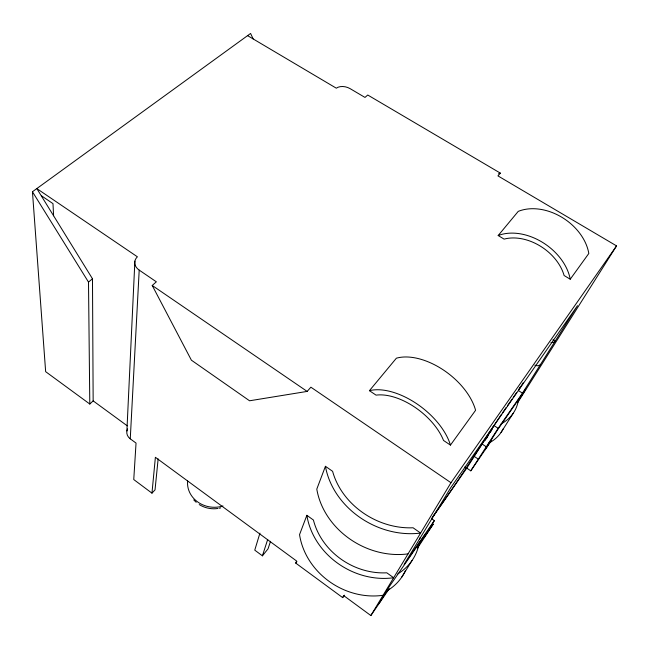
<?xml version="1.0" encoding="UTF-8"?>
<svg xmlns="http://www.w3.org/2000/svg" width="649" height="649" viewBox="0 0 649 649"><rect width="100%" height="100%" fill="white"/><g stroke="black" fill="none" stroke-linecap="round" stroke-linejoin="round"><path stroke-width="0.97" d="M126.888 430.977L134.878 261.149M158.137 458.908L155.038 489.865L151.963 493.143L133.759 479.554L136.039 443.072L130.262 438.838L139.202 270.114A12.729 9.621 4.9 0 1 137.393 256.801L36.815 188.583L92.483 278.778L93.156 400.879L89.797 404.027L45.649 371.666L32.45 191.747L250.587 33.456L253.167 38.948M151.963 493.143L155.387 457.294L296.577 560.996L295.741 563.113L342.672 597.615L344.424 595.182M259.933 533.129L254.757 550.149L262.415 555.828L268.029 548.859L270.519 541.298M262.415 555.828L267.696 539.441M306.863 515.314L313.418 520.027A65.849 57.088 30.7 0 0 386.796 572.807L393.651 577.74A71.495 61.988 30.7 0 1 306.863 515.314L299.546 534.63A69.054 60.706 31.9 0 0 383.064 595.287M325.433 466.29L332.604 471.32A71.552 59.797 28.5 0 0 413.072 527.775L420.601 533.064A77.685 64.932 28.6 0 1 325.433 466.29L316.793 489.111A74.797 63.618 29.5 0 0 408.043 553.881M342.672 597.615L343.71 595.62L370.847 615.544L389.27 588.708M370.847 615.544L450.974 482.726L616.55 245.89L497.937 175.887L500.371 173.137L367.74 95.014L364.998 97.431L350.095 88.637A10.4 6.693 14.8 0 0 336.312 88.191L247.585 35.638M378.975 603.627L389.149 586.826L425.428 534.314L418.094 546.255M432.494 516.937C456.766 483.473 478.719 448.491 501.596 414.111M431.382 518.543L434.359 520.612L423.797 537.794L433.289 524.043L417.518 548.089M466.769 468.124L493.954 425.541L498.164 428.308L470.793 470.833L466.769 468.124L431.512 518.9M484.876 440.744L487.496 436.501M490.117 432.258L491.163 430.555M486.304 438.675L488.892 434.489M490.433 431.983L492.502 428.632M401.674 577.261L412.026 560.541M518.924 389.238L520.514 386.666M523.118 382.829L518.348 390.511L522.453 393.156L577.48 305.695L450.836 487.537L404.1 564.395L434.359 520.612M485.136 449.708L497.459 430.027L525.714 389.124L517.748 401.763M517.634 402.688L616.55 245.89M501.06 432.429L513.221 413.267M491.382 440.647L470.793 470.833M498.164 428.308L522.453 393.156M502.748 412.448L506.212 407.475M507.372 405.82L511.988 399.184M513.148 397.529L516.612 392.556M450.447 445.109L475.587 410.29A55.238 32.247 37.4 0 0 396.377 358.199L369.419 390.682A56.877 31.266 37.8 0 1 450.447 445.109L443.535 440.46A50.297 27.639 37.9 0 0 376.055 395.136L369.419 390.682M570.228 279.224L588.813 253.475A47.856 35.273 34 0 0 518.235 211.379L498.181 235.538A49.064 34.941 34.8 0 1 570.228 279.224L564.103 275.509A43.394 30.892 34.8 0 0 504.095 239.124L498.181 235.538M295.741 563.113L296.95 561.555M139.202 270.114L156.36 281.812L152.223 285.471L191.39 360.179L249.557 400.782L307.147 391.412L310.879 387.185L450.974 482.726M89.797 404.027L88.499 282.096L92.483 278.778M498.489 173.802L500.371 173.137M219.33 508.216L220.709 507.883M218.007 508.459C211.542 509.473 204.76 508.053 199.235 504.565M552.932 339.776L555.163 341.171A5.257 3.789 28.8 0 1 550.96 342.469M482.434 444.232L486.507 446.942M474.046 456.288L478.151 459.038M152.223 285.471L307.147 391.412M93.156 400.879L127.277 425.833M464.879 466.923L466.323 468.237M193.735 499.892L196.201 502.294M32.45 191.747L88.499 282.096M41.658 196.428L41.625 195.901L52.983 203.624L53.599 215.776M222.972 505.977A26.106 23.291 8.4 0 1 187.65 480.941M540.576 364.357A5.095 3.748 29.3 0 1 534.8 365.103M130.262 438.838A10.059 8.599 -0.1 0 1 127.602 428.892M518.543 398.681A51.652 39.922 27.8 0 1 501.133 423.862M503.137 428.94A50.16 39.427 28.3 0 1 488.437 443.308M419.416 541.947A58.045 50.979 31.3 0 1 397.813 573.87M405.471 570.544A56.179 49.957 32.5 0 1 386.277 591.231M432.364 517.391A6.117 5.176 34.4 0 1 431.65 519.078M419.984 537.77A5.898 5.062 35.7 0 1 419.286 539.424"/></g></svg>
